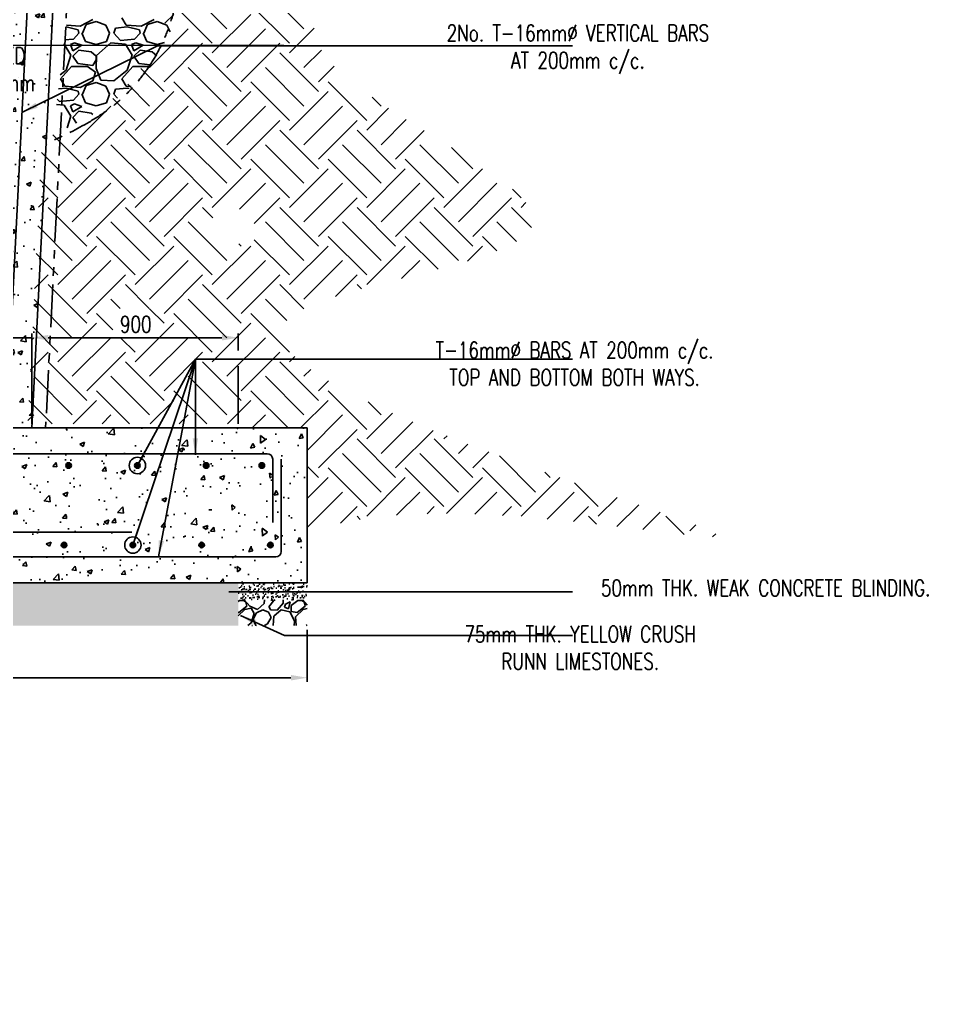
# Model space of a CAD drawing. Header units: millimetres. Extents: x -605628 to 223188, y -4937 to 493520.
# Drawn here: x -540538 to -537880, y 410827 to 413670 of the extents above; entities that cross this region are included whole.
import ezdxf

# ---------------------------------------------------------------- set-up
doc = ezdxf.new("R2010")
doc.units = ezdxf.units.MM
doc.header["$LTSCALE"] = 100
doc.header["$MEASUREMENT"] = 0
doc.header["$PDMODE"] = 3
doc.header["$PDSIZE"] = -0.5
doc.linetypes.add('HIDDEN', pattern=[0.375, 0.25, -0.125])
doc.linetypes.add('PHANTOM', pattern=[2.5, 1.25, -0.25, 0.25, -0.25, 0.25, -0.25])
doc.layers.get('Defpoints').update_dxf_attribs({"color": 1})
for name, color, linetype in [('S-Dim', 1, 'Continuous'), ('S-Hatch', 8, 'Continuous'), ('S-Text', 2, 'Continuous'), ('ST-FOOTING', 4, 'HIDDEN'), ('ST-HATCH', 8, 'Continuous'), ('STL-OBJT', 4, 'Continuous')]:
    doc.layers.add(name, color=color, linetype=linetype)
doc.styles.add('SKEL 1_10xp', font='romans.shx', dxfattribs={"width": 0.75, "height": 23.8})
doc.styles.add('SKEL 1_20xp', font='romans.shx', dxfattribs={"width": 0.75, "height": 47.6})
doc.dimstyles.new('SKEL 1_20xp', dxfattribs={"dimtxt": 47.6, "dimasz": 47.6, "dimexe": 12, "dimexo": 12, "dimgap": 15, "dimtad": 1, "dimdec": 0, "dimtxsty": 'SKEL 1_20xp', "dimcen": 4, "dimdle": 1, "dimclrd": 1, "dimclre": 1, "dimclrt": 2, "dimadec": 0, "dimazin": 0, "dimtfac": 1, "dimtdec": 0, "dimtix": 1, "dimtmove": 0, "dimatfit": 3, "dimfxl": 1.25, "dimarcsym": 0})

# ---------------------------------------------------------------- blocks, each defined once
blk = doc.blocks.new('*D121')
at = {"layer": 'Defpoints', "color": 0, "transparency": 16777216}
for p in [(-539901.8, 412745.2), (-539901.8, 412695.8), (-540501.8, 412482.8)]:
    blk.add_point(p, dxfattribs=at)
at = {"layer": 'S-Dim', "color": 1, "lineweight": -2, "transparency": 16777216}
for p, q in [((-540501.8, 412494.8), (-540501.8, 412757.2)), ((-540454.2, 412745.2), (-539949.4, 412745.2)), ((-539901.8, 412707.8), (-539901.8, 412757.2))]:
    blk.add_line(p, q, dxfattribs=at)
at = {"layer": 'S-Dim', "color": 1, "transparency": 16777216}
for points in [[(-540454.2, 412753.1), (-540454.2, 412737.2), (-540501.8, 412745.2)], [(-539949.4, 412753.1), (-539949.4, 412737.2), (-539901.8, 412745.2)]]:
    blk.add_solid(points, dxfattribs=at)
at = {"layer": 'S-Dim', "color": 5, "transparency": 16777216, "insert": (-540199.9, 412784), "char_height": 47.6, "attachment_point": 5, "style": 'SKEL 1_20xp'}
blk.add_mtext('900', dxfattribs=at)
blk = doc.blocks.new('*D122')
at = {"layer": 'Defpoints', "color": 0, "transparency": 16777216}
for p in [(-541701.8, 411919.8), (-539701.2, 411907.8), (-539701.2, 411756.4)]:
    blk.add_point(p, dxfattribs=at)
at = {"layer": 'S-Dim', "color": 1, "lineweight": -2, "transparency": 16777216}
for p, q in [((-541701.8, 411907.8), (-541701.8, 411744.4)), ((-539701.2, 411895.8), (-539701.2, 411744.4)), ((-541654.2, 411756.4), (-539748.8, 411756.4))]:
    blk.add_line(p, q, dxfattribs=at)
at = {"layer": 'S-Dim', "color": 1, "transparency": 16777216}
for points in [[(-541654.2, 411764.3), (-541654.2, 411748.5), (-541701.8, 411756.4)], [(-539748.8, 411764.3), (-539748.8, 411748.5), (-539701.2, 411756.4)]]:
    blk.add_solid(points, dxfattribs=at)
at = {"layer": 'S-Dim', "color": 5, "transparency": 16777216, "insert": (-540701.5, 411795.2), "char_height": 47.6, "attachment_point": 5, "style": 'SKEL 1_20xp'}
blk.add_mtext('2000', dxfattribs=at)

msp = doc.modelspace()

# ---------------------------------------------------------------- hatches: boundary and pattern name
h = msp.add_hatch()
h.set_pattern_fill('AR-CONC', color=8, scale=19)
h.set_pattern_definition([(50, (-126400.82, -8102.04), (136.279435, -11.922906), [14.25, -156.75]), (355, (-126400.82, -8102.04), (-26.362753, 142.916505), [11.4, -125.4]), (100.451444, (-126389.46, -8103.03), (109.91668, 130.993598), [12.110636, -133.217]), (46.1842, (-126400.82, -8064.04), (202.775853, -31.448663), [21.375, -235.125]), (96.635635, (-126383.92, -8066.66), (177.58577, 185.082534), [18.165965, -199.825614]), (351.184164, (-126400.82, -8064.04), (177.58577, 185.082534), [17.1, -188.1]), (21, (-126381.82, -8073.54), (113.41234, -76.49759), [14.25, -156.75]), (326, (-126381.82, -8073.54), (46.229913, 137.77851), [11.4, -125.4]), (71.451445, (-126372.37, -8079.91), (159.642252, 61.28092), [12.110636, -133.217]), (37.5, (-126400.82, -8102.037), (2.3103725, 63.2498322), [0, -123.88, 0, -127.3, 0, -125.875]), (7.5, (-126400.82, -8102.04), (49.983212, 74.938225), [0, -72.58, 0, -121.03, 0, -47.975]), (327.5, (-126443.19, -8102.037), (101.426263, -4.2854256), [0, -47.5, 0, -148.2, 0, -196.65]), (317.5, (-126462.19, -8102.04), (110.805372, 19.019947), [0, -61.75, 0, -98.42, 0, -139.65])])
h.paths.add_polyline_path([(-540507.3, 413876), (-540744.6, 413739, -0.322065), (-540740.2, 413732.9, -1.104856), (-540752.9, 413734.2), (-540773.6, 413722.2), (-540822.8, 412745.2), (-540563.8, 412745.2)])
h.paths.add_polyline_path([(-540567.4, 413331.8, -1), (-540554.6, 413331.8, -1)], flags=16)
h.paths.add_polyline_path([(-540564.6, 413132.1, -1), (-540577.4, 413132.1, -1)], flags=16)
h.paths.add_polyline_path([(-540773.1, 413333.4, -1), (-540760.3, 413333.4, -1)], flags=16)
h.paths.add_polyline_path([(-540770.4, 413133.7, -1), (-540783.2, 413133.7, -1)], flags=16)
h.paths.add_polyline_path([(-540557.4, 413531.6, -1), (-540544.6, 413531.6, -1)], flags=16)
h.paths.add_polyline_path([(-540574.6, 412932.3, -1), (-540587.4, 412932.3, -1)], flags=16)
h.paths.add_polyline_path([(-540763.1, 413533.2, -1), (-540750.3, 413533.2, -1)], flags=16)
h.paths.add_polyline_path([(-540780.4, 412933.9, -1), (-540793.2, 412933.9, -1)], flags=16)
h.paths.add_polyline_path([(-540547.4, 413731.3, -1), (-540534.6, 413731.3, -1)], flags=16)
h.paths.add_polyline_path([(-540773.6, 413722.2), (-540841.9, 413682.8), (-540888.7, 412745.2), (-540822.8, 412745.2)])
h.paths.add_polyline_path([(-540429.9, 413920.7), (-540507.3, 413876), (-540563.8, 412745.2), (-540576.9, 412482.8), (-540501.8, 412482.8)])
h.paths.add_polyline_path([(-540770.6, 413781.7), (-540838.9, 413742.3), (-540781.9, 414882.5), (-540713.2, 414922.2)])
h.paths.add_polyline_path([(-540486, 414300.3), (-540744.5, 414300.3), (-540770.6, 413781.7), (-540504.3, 413935.5)])
h.paths.add_polyline_path([(-540732.9, 414132.4, -1), (-540720.1, 414132.4, -1)], flags=16)
h.paths.add_polyline_path([(-540730.1, 413932.7, -1), (-540742.9, 413932.7, -1)], flags=16)
h.paths.add_polyline_path([(-540527.5, 414130.8, -1), (-540514.7, 414130.8, -1)], flags=16)
h.paths.add_polyline_path([(-540524.6, 413931.1, -1), (-540537.4, 413931.1, -1)], flags=16)
h.paths.add_polyline_path([(-540404, 414438.2), (-540479.1, 414438.2), (-540482.9, 414362.6), (-540454.7, 414362.6), (-540454.7, 414300.3), (-540486, 414300.3), (-540504.3, 413935.5), (-540427, 413980.1)])
h = msp.add_hatch()
h.set_pattern_fill('AR-CONC', color=8, scale=20, style=0)
h.set_pattern_definition([(50, (-207619.4, 1385), (143.452037, -12.550427), [15, -165]), (355, (-207619.4, 1385), (-27.750267, 150.438427), [12, -132]), (100.451444, (-207607.45, 1383.96), (115.70177, 137.888), [12.74804, -140.228422]), (46.1842, (-207619.4, 1425), (213.448266, -33.103856), [22.5, -247.5]), (96.635635, (-207601.62, 1422.24), (186.93239, 194.82372), [19.12207, -210.34275]), (351.184164, (-207619.4, 1425), (186.93239, 194.82372), [18, -198]), (21, (-207599.4, 1415), (119.38141, -80.523778), [15, -165]), (326, (-207599.4, 1415), (48.663066, 145.03001), [12, -132]), (71.451445, (-207589.46, 1408.29), (168.044475, 64.50623), [12.74804, -140.228422]), (37.5, (-207619.404, 1385), (2.431971, 66.578771), [0, -130.4, 0, -134, 0, -132.5]), (7.5, (-207619.404, 1385), (52.6139075, 78.882342), [0, -76.4, 0, -127.4, 0, -50.5]), (327.5, (-207664.004, 1385), (106.764487, -4.5109743), [0, -50, 0, -156, 0, -207]), (317.5, (-207684, 1385), (116.637234, 20.020996), [0, -65, 0, -103.6, 0, -147])])
h.paths.add_polyline_path([(-539901.8, 412482.8), (-540501.8, 412482.8), (-540901.8, 412482.8), (-541701.8, 412482.8), (-541701.8, 412032.8), (-539901.8, 412032.8)])
h = msp.add_hatch()
h.set_pattern_fill('AR-CONC', color=8, scale=20, angle=45)
h.set_pattern_definition([(95, (0, -286.95), (110.3104, 92.561416), [15, -165]), (40, (0, -286.95), (-125.998433, 86.75363), [12, -132]), (145.451444, (9.19, -279.24), (-15.688033, 179.315044), [12.748038, -140.228422]), (91.1842, (-28.28, -258.67), (174.338678, 127.522755), [22.5, -247.5]), (141.635635, (-13.76, -248.04), (-5.580014, 269.942334), [19.12207, -210.34275]), (36.184164, (-28.28, -258.67), (-5.580014, 269.94233), [18, -198]), (66, (-7.07, -251.6), (141.354314, 27.476495), [15, -165]), (11, (-7.07, -251.6), (-68.14172, 136.961687), [12, -132]), (116.451445, (4.71, -249.31), (73.212595, 164.43818), [12.748038, -140.228422]), (82.5, (0, -286.953), (-45.358637, 48.7979635), [0, -130.4, 0, -134, 0, -132.5]), (52.5, (0, -286.95), (-18.5745884, 92.98189), [0, -76.4, 0, -127.4, 0, -50.5]), (12.5, (-31.537, -318.49), (78.6836335, 72.3041524), [0, -50, 0, -156, 0, -207]), (2.5, (-45.68, -332.63), (68.317997, 96.631961), [0, -65, 0, -103.6, 0, -147])])
h.paths.add_polyline_path([(-539701.8, 412482.8), (-539921.2, 412482.8), (-539921.2, 412032.8), (-539701.8, 412032.8)])
h = msp.add_hatch()
h.set_pattern_fill('AR-SAND', color=8, scale=9.1, angle=45)
h.set_pattern_definition([(82.5, (0, -286.953), (-12.80381997, 11.99313682), [0, -13.832, 0, -15.47, 0, -14.7875]), (52.5, (0, -286.953), (-6.77165135, 29.54751554), [0, -7.462, 0, -12.467, 0, -4.7775]), (12.5, (-7.915, -294.868), (20.0020664, 20.0748947), [0, -4.55, 0, -16.38, 0, -21.385]), (2.5, (-7.915, -294.868), (13.6958837, 24.9909919), [0, -2.275, 0, -10.738, 0, -12.285])])
h.paths.add_polyline_path([(-539701.8, 412032.8), (-539901.8, 412032.8), (-539901.8, 411982.8), (-539701.8, 411982.8)])
h = msp.add_hatch()
h.set_pattern_fill('GRAVEL', color=1, scale=120, angle=45)
h.set_pattern_definition([(273.0127875, (-23.759, -141.006), (84.85281374, -1442.49783362), [16.14432, -1598.290566]), (229.9697407, (-22.91, -157.1283), (933.380951166, 1103.08657865), [27.70416, -2742.710971]), (177.5104471, (-40.729, -178.3415), (1781.90908859, -84.85281374), [19.53456, -1933.923912]), (312.273689, (-52.609, -232.6473), (-1612.203461105, 1781.90908859), [25.22856, -2497.626965]), (337.8336542, (-35.638, -251.315), (-1442.49783362, 593.969696197), [24.7386, -2449.124775]), (42.273689, (-12.728, -260.649), (-1781.90908859, -1612.203461105), [25.22856, -2497.626965]), (82.6942405, (5.9397, -243.678), (-254.558441227, -1951.614716075), [33.36348, -3302.981826]), (117.2553284, (10.1823, -210.5856), (-1272.792206136, 2460.73159853), [31.49856, -3118.35858]), (166.4295656, (-4.2426, -182.584), (-1781.90908859, 424.26406871), [25.314, -2506.088773]), (220.2363583, (-28.85, -176.644), (1018.23376491, 848.52813742), [28.89984, -1416.09151]), (267.3974378, (-50.9117, -195.312), (-84.852813742, -1951.614716075), [37.37376, -3700.005]), (183.8140748, (32.244, -149.492), (-1103.08657865, -84.85281374), [12.75612, -1262.861378]), (216.4692344, (19.516, -150.34), (1272.792206136, 933.380951166), [24.26844, -2402.58137]), (270, (0, -164.765), (84.852814, -84.852814), [16.97052, -152.735107]), (248.1985905, (-16.122, -160.522), (254.55844123, 593.9696962), [9.13896, -904.753813]), (336.8014095, (-19.516, -169.008), (-339.411255, 169.7056275), [12.92436, -633.295417]), (75.9637565, (-7.637, -174.099), (84.85281374, 424.2640687), [20.99148, -678.722747]), (206.565051, (-2.546, -153.734), (254.5584412, 84.8528137), [15.17892, -364.2944]), (61.3895403, (-68.731, -218.222), (593.9696962, 1103.08657865), [21.264, -2105.141418]), (115.346176, (-58.5484, -199.555), (593.9696962, -1272.79220614), [17.83932, -1766.08893]), (338.1985905, (-19.516, -136.764), (-593.9696962, 254.55844123), [18.2778, -895.614973]), (28.6104597, (-2.5456, -143.552), (-1103.08657865, -593.9696962), [21.264, -2105.141418]), (24.4439548, (-16.122, -270.831), (-593.9696962, -254.55844123), [20.5056, -1004.77485]), (339.7751406, (2.546, -262.346), (-1357.64501988, 509.11688245), [17.18136, -1700.957168]), (111.8014095, (66.185, -220.768), (-254.55844123, 593.9696962), [18.2778, -895.614973]), (62.3540246, (59.397, -203.797), (-763.67532368, -1442.49783362), [20.11572, -1991.450834]), (114.4439548, (24.607, -262.346), (254.55844123, -593.9696962), [10.2528, -1015.02765]), (146.3099325, (61.094, -225.86), (-424.2640687, 254.5584412), [6.1188, -605.763542]), (210.9637565, (56.003, -222.465), (339.411255, 169.7056275), [24.7386, -470.034075]), (231.009006, (34.7897, -235.193), (763.67532368, 933.380951166), [22.926, -2269.67078]), (348.6900675, (0, -181.736), (-254.5584412, 84.8528137), [17.30664, -415.359513]), (38.1572266, (16.9706, -185.1297), (1612.203461105, 1272.792206136), [30.21528, -2991.307515]), (105.9453959, (40.729, -166.462), (254.55844123, -933.38095117), [12.35472, -1223.120897]), (135, (37.34, -154.58), (-169.705627, 1e-14), [7.2, -112.8]), (165.2564372, (30.547, -234.344), (933.38095117, -254.55844123), [16.67088, -1650.422399]), (93.0127875, (14.425, -230.102), (-84.85281374, 1442.49783362), [32.28864, -1582.146246]), (45, (12.73, -197.86), (1e-14, 169.705627), [31.2, -88.8]), (10.3048465, (34.79, -175.796), (1442.49783362, 254.55844123), [18.97368, -1878.392916]), (299.054604, (53.457, -172.402), (254.55844123, -424.2640687), [17.47224, -856.140947]), (252.6459754, (61.9426, -187.6753), (-763.67532368, -2460.73159853), [28.4478, -2816.336902]), (220.4260787, (53.4573, -214.828), (-1187.939392393, -1018.23376491), [30.09588, -2979.48881])])
h.paths.add_polyline_path([(-539701.8, 411982.8), (-539901.8, 411982.8), (-539901.8, 411907.8), (-539701.8, 411907.8)])
at = {"layer": 'S-Hatch'}
h = msp.add_hatch(dxfattribs=at)
h.set_pattern_fill('AR-SAND', color=256, scale=10)
h.set_pattern_definition([(37.5, (-200203.111, -7248.098), (-0.6299336, 19.2682377), [0, -15.2, 0, -17, 0, -16.25]), (7.5, (-200203.11, -7248.098), (17.697767, 28.2214607), [0, -8.2, 0, -13.7, 0, -5.25]), (327.5, (-200215.411, -7248.098), (31.1414186, 0.05659054), [0, -5, 0, -18, 0, -23.5]), (317.5, (-200215.41, -7248.098), (30.061266, 8.7767556), [0, -2.5, 0, -11.8, 0, -13.5])])
h.paths.add_polyline_path([(-539901.8, 412032.8), (-541701.8, 412032.8), (-541701.8, 411982.8), (-539901.8, 411982.8)])
h = msp.add_hatch(dxfattribs=at)
h.set_pattern_fill('GRAVEL', color=1, scale=120)
h.set_pattern_definition([(228.0127875, (-200116.711, -7128.098), (-960, -1080), [16.14432, -1598.290566]), (184.9697407, (-200127.5113, -7140.0976), (1440, 120), [27.70416, -2742.710971]), (132.510447, (-200155.111, -7142.4976), (1200, -1320), [19.53456, -1933.923912]), (267.273689, (-200201.911, -7172.4976), (120, 2400), [25.22856, -2497.626965]), (292.8336542, (-200203.111, -7197.6976), (-600, 1440), [24.7386, -2449.124775]), (357.273689, (-200193.511, -7220.4976), (-2400, 120), [25.22856, -2497.626965]), (37.6942405, (-200168.3113, -7221.6976), (-1560, -1200), [33.36348, -3302.981826]), (72.2553284, (-200141.9113, -7201.2976), (840, 2640), [31.49856, -3118.35858]), (121.4295656, (-200132.311, -7171.2976), (-960, 1560), [25.314, -2506.088773]), (175.2363583, (-200145.511, -7149.698), (1320, -120), [28.89984, -1416.09151]), (222.3974378, (-200174.3113, -7147.2976), (-1440, -1320), [37.37376, -3700.005]), (138.8140748, (-200083.111, -7173.698), (-840, 720), [12.75612, -1262.861378]), (171.4692344, (-200092.711, -7165.2976), (1560, -240), [24.26844, -2402.58137]), (225, (-200116.71, -7161.7), (-1e-14, -120), [16.97052, -152.735107]), (203.1985905, (-200125.111, -7147.298), (600, 240), [9.13896, -904.753813]), (291.8014095, (-200133.511, -7150.898), (-120, 360), [12.92436, -633.295417]), (30.9637565, (-200128.711, -7162.898), (360, 240), [20.99148, -678.722747]), (161.565051, (-200110.71, -7152.098), (240, -120), [15.17892, -364.2944]), (16.3895403, (-200203.111, -7150.8976), (1200, 360), [21.264, -2105.141418]), (70.346176, (-200182.711, -7144.898), (-480, -1320), [17.83932, -1766.08893]), (293.1985905, (-200110.711, -7128.098), (-240, 600), [18.2778, -895.614973]), (343.6104597, (-200103.511, -7144.8976), (-1200, 360), [21.264, -2105.141418]), (339.4439548, (-200203.111, -7225.298), (-600, 240), [20.5056, -1004.77485]), (294.7751406, (-200183.911, -7232.498), (-600, 1320), [17.18136, -1700.957168]), (66.8014095, (-200109.511, -7248.098), (240, 600), [18.2778, -895.614973]), (17.3540246, (-200102.311, -7231.2976), (-1560, -480), [20.11572, -1991.450834]), (69.4439548, (-200168.311, -7248.098), (-240, -600), [10.2528, -1015.02765]), (101.3099325, (-200116.711, -7248.098), (-120, 480), [6.1188, -605.763542]), (165.9637565, (-200117.91, -7242.098), (360, -120), [24.7386, -470.034075]), (186.009006, (-200141.911, -7236.0976), (1200, 120), [22.926, -2269.67078]), (303.6900675, (-200128.71, -7173.698), (-120, 240), [17.30664, -415.359513]), (353.1572266, (-200119.1113, -7188.0976), (2040, -240), [30.21528, -2991.307515]), (60.945396, (-200089.111, -7191.698), (-480, -840), [12.35472, -1223.120897]), (90, (-200083.11, -7180.9), (-120, 120), [7.2, -112.8]), (120.2564372, (-200144.311, -7232.498), (480, -840), [16.67088, -1650.4224]), (48.0127875, (-200152.711, -7218.098), (960, 1080), [32.28864, -1582.146246]), (0, (-200131.11, -7194.1), (120, 120), [31.2, -88.8]), (325.3048465, (-200099.911, -7194.098), (1200, -840), [18.97368, -1878.392916]), (254.054604, (-200084.311, -7204.898), (-120, -480), [17.47224, -856.140947]), (207.6459754, (-200089.1113, -7221.6976), (-2280, -1200), [28.4478, -2816.336902]), (175.4260787, (-200114.3113, -7234.8976), (-1560, 120), [30.09588, -2979.48881])])
h.paths.add_polyline_path([(-539901.8, 411982.8), (-541701.8, 411982.8), (-541701.8, 411907.8), (-539901.8, 411907.8)])
at = {"layer": 'STL-OBJT'}
h = msp.add_hatch(color=3, dxfattribs=at)
h.dxf.hatch_style = 1
h.paths.add_polyline_path([(-540403.2, 412373.5, 1), (-540387.2, 412373.5, 1)])
h = msp.add_hatch(color=3, dxfattribs=at)
h.dxf.hatch_style = 1
h.paths.add_polyline_path([(-540203.2, 412373.5, 1), (-540187.2, 412373.5, 1)])
h = msp.add_hatch(color=3, dxfattribs=at)
h.dxf.hatch_style = 1
h.paths.add_polyline_path([(-540003.2, 412373.5, 1), (-539987.2, 412373.5, 1)])
h = msp.add_hatch(color=3, dxfattribs=at)
h.dxf.hatch_style = 1
h.paths.add_polyline_path([(-539825.4, 412373.5, -1), (-539841.4, 412373.5, -1)])
h = msp.add_hatch(color=3, dxfattribs=at)
h.dxf.hatch_style = 1
h.paths.add_polyline_path([(-540416.4, 412142.2, 1), (-540400.4, 412142.2, 1)])
h = msp.add_hatch(color=3, dxfattribs=at)
h.dxf.hatch_style = 1
h.paths.add_polyline_path([(-540216.4, 412142.2, 1), (-540200.4, 412142.2, 1)])
h = msp.add_hatch(color=3, dxfattribs=at)
h.dxf.hatch_style = 1
h.paths.add_polyline_path([(-540016.4, 412142.2, 1), (-540000.4, 412142.2, 1)])
h = msp.add_hatch(color=3, dxfattribs=at)
h.dxf.hatch_style = 1
h.paths.add_polyline_path([(-539816.4, 412142.2, 1), (-539800.4, 412142.2, 1)])

# ---------------------------------------------------------------- linework, layer by layer
at = {"color": 5, "linetype": 'PHANTOM'}
msp.add_line((-540328.8, 415147.4), (-540462, 412482.8), dxfattribs=at)
at = {"color": 4, "linetype": 'PHANTOM'}
msp.add_open_spline([(-539951.3, 415808.3), (-539961.8, 415559.7), (-539981.8, 415192.2), (-540063.1, 414649.6), (-540222, 414173.4), (-540020.2, 413785.9), (-540176.4, 413442.5), (-540385, 413344.3), (-540460.5, 413308.8)], degree=3, knots=[200.448226, 200.448226, 200.448226, 200.448226, 719.987457, 1298.552421, 1874.809812, 2113.065068, 2552.729702, 2801.920053, 2801.920053, 2801.920053, 2801.920053], dxfattribs=at)
at = {"layer": 'S-Dim'}
for p, q in [((-540899.9, 412745.2), (-540499.9, 412745.2)), ((-539901.8, 412662.6), (-539901.8, 412494.8))]:
    msp.add_line(p, q, dxfattribs=at)
at = {"layer": 'S-Hatch'}
for p, q in [((-539935.4, 413643.2), (-540047.6, 413755.5)), ((-539710.9, 413643.2), (-539823.1, 413755.5)), ((-539977.5, 413601.2), (-540089.7, 413713.4)), ((-539753, 413601.2), (-539865.2, 413713.4)), ((-540228.3, 413654.3), (-540240.8, 413675.7)), ((-540115.1, 413660), (-540089.7, 413685.3)), ((-539977.5, 413573.1), (-539865.2, 413685.3)), ((-540367, 413640.1), (-540402.4, 413649)), ((-540361.7, 413650.8), (-540401.8, 413654)), ((-540324.3, 413670.3), (-540361.7, 413650.8)), ((-540354.6, 413631.2), (-540343.9, 413656.1)), ((-540343.9, 413656.1), (-540315.4, 413665)), ((-540315.4, 413665), (-540287, 413654.3)), ((-540287, 413654.3), (-540276.3, 413631.2)), ((-540263.9, 413631.2), (-540258.5, 413645.4)), ((-540224.8, 413649), (-540258.5, 413645.4)), ((-540183.9, 413650.8), (-540228.3, 413654.3)), ((-540189.2, 413640.1), (-540224.8, 413649)), ((-540146.5, 413670.3), (-540183.9, 413650.8)), ((-540176.8, 413631.2), (-540166.1, 413656.1)), ((-540166.1, 413656.1), (-540137.6, 413665)), ((-540137.6, 413665), (-540109.2, 413654.3)), ((-540109.2, 413654.3), (-540100.3, 413635.1)), ((-539753, 413573.1), (-539681.1, 413645)), ((-540365.2, 413631.2), (-540381.2, 413613.4)), ((-540365.2, 413631.2), (-540367, 413640.1)), ((-540356.3, 413631.2), (-540345.7, 413606.3)), ((-540285.2, 413606.3), (-540276.3, 413631.2)), ((-540244.3, 413609.9), (-540263.9, 413631.2)), ((-540187.4, 413631.2), (-540203.4, 413613.4)), ((-540187.4, 413631.2), (-540189.2, 413640.1)), ((-540178.5, 413631.2), (-540167.9, 413606.3)), ((-540159.9, 413531), (-540047.6, 413643.2)), ((-539935.4, 413531), (-539823.1, 413643.2)), ((-540407.9, 413599.2), (-540408.6, 413599.3)), ((-540388.3, 413567.2), (-540407.9, 413599.2)), ((-540381.2, 413613.4), (-540407.1, 413611.2)), ((-540377.7, 413602.8), (-540390.1, 413597.4)), ((-540390.1, 413597.4), (-540383, 413579.7)), ((-540383, 413579.7), (-540356.3, 413595.7)), ((-540356.3, 413595.7), (-540377.7, 413602.8)), ((-540345.7, 413606.3), (-540315.4, 413597.4)), ((-540315.4, 413597.4), (-540285.2, 413606.3)), ((-540272.8, 413602.8), (-540313.7, 413565.4)), ((-540230.1, 413599.2), (-540272.8, 413602.8)), ((-540203.4, 413613.4), (-540244.3, 413609.9)), ((-540210.5, 413567.2), (-540230.1, 413599.2)), ((-540199.9, 413602.8), (-540212.3, 413597.4)), ((-540212.3, 413597.4), (-540205.2, 413579.7)), ((-540205.2, 413579.7), (-540178.5, 413595.7)), ((-540178.5, 413595.7), (-540199.9, 413602.8)), ((-540167.9, 413606.3), (-540137.6, 413597.4)), ((-540137.6, 413597.4), (-540115.9, 413603.8)), ((-540117.8, 413488.9), (-540005.6, 413601.2)), ((-539893.3, 413488.9), (-539781, 413601.2)), ((-540402.6, 413522.8), (-540388.3, 413567.2)), ((-540365.2, 413581.4), (-540383, 413563.7)), ((-540383, 413563.7), (-540368.8, 413542.3)), ((-540329.7, 413576.1), (-540365.2, 413581.4)), ((-540315.4, 413563.7), (-540329.7, 413576.1)), ((-540313.7, 413565.4), (-540315.4, 413528.1)), ((-540315.4, 413553), (-540315.4, 413563.7)), ((-540224.8, 413522.8), (-540210.5, 413567.2)), ((-540187.4, 413581.4), (-540205.2, 413563.7)), ((-540205.2, 413563.7), (-540191, 413542.3)), ((-540151.9, 413576.1), (-540187.4, 413581.4)), ((-540139.1, 413564.9), (-540151.9, 413576.1)), ((-539893.3, 413460.8), (-540005.6, 413573.1)), ((-539668.8, 413460.8), (-539781, 413573.1)), ((-539710.9, 413531), (-539660.3, 413581.6)), ((-540418.6, 413497.9), (-540386.6, 413533.4)), ((-540386.6, 413533.4), (-540340.3, 413533.4)), ((-540368.8, 413542.3), (-540324.3, 413537)), ((-540340.3, 413533.4), (-540317.2, 413517.4)), ((-540324.3, 413537), (-540315.4, 413553)), ((-540240.8, 413497.9), (-540208.8, 413533.4)), ((-540208.8, 413533.4), (-540162.5, 413533.4)), ((-540191, 413542.3), (-540157.7, 413538.3)), ((-540162.5, 413533.4), (-540161.8, 413532.9)), ((-539935.4, 413418.7), (-540047.6, 413531)), ((-539710.9, 413418.7), (-539823.1, 413531)), ((-539668.8, 413488.9), (-539622.6, 413535.1)), ((-540419.8, 413509.4), (-540402.6, 413522.8)), ((-540317.2, 413517.4), (-540324.3, 413492.5)), ((-540315.4, 413528.1), (-540301.2, 413494.3)), ((-540263.9, 413492.5), (-540224.8, 413522.8)), ((-540117.8, 413460.8), (-540185.3, 413528.3)), ((-540406.1, 413476.5), (-540418.6, 413497.9)), ((-540361.7, 413473), (-540406.1, 413476.5)), ((-540324.3, 413492.5), (-540361.7, 413473)), ((-540354.6, 413453.4), (-540343.9, 413478.3)), ((-540343.9, 413478.3), (-540315.4, 413487.2)), ((-540315.4, 413487.2), (-540287, 413476.5)), ((-540301.2, 413494.3), (-540263.9, 413492.5)), ((-540287, 413476.5), (-540276.3, 413453.4)), ((-540228.3, 413476.5), (-540240.8, 413497.9)), ((-540213.3, 413475.3), (-540228.3, 413476.5)), ((-540159.9, 413418.7), (-540223.2, 413482.1)), ((-539977.5, 413376.6), (-540089.7, 413488.9)), ((-539753, 413376.6), (-539865.2, 413488.9)), ((-539528.5, 413376.6), (-539640.7, 413488.9)), ((-540402.6, 413471.2), (-540424.8, 413468.8)), ((-540367, 413462.3), (-540402.6, 413471.2)), ((-540365.2, 413453.4), (-540381.2, 413435.6)), ((-540365.2, 413453.4), (-540367, 413462.3)), ((-540356.3, 413453.4), (-540345.7, 413428.5)), ((-540285.2, 413428.5), (-540276.3, 413453.4)), ((-540263.9, 413453.4), (-540258.5, 413467.6)), ((-540252.9, 413441.4), (-540263.9, 413453.4)), ((-540224.8, 413471.2), (-540258.5, 413467.6)), ((-540219.2, 413469.8), (-540224.8, 413471.2)), ((-540202, 413348.6), (-540089.7, 413460.8)), ((-539977.5, 413348.6), (-539865.2, 413460.8)), ((-539753, 413348.6), (-539640.7, 413460.8)), ((-539486.4, 413418.7), (-539512.5, 413444.8)), ((-540407.9, 413421.4), (-540430.5, 413423.3)), ((-540422.1, 413432.1), (-540428.5, 413439.1)), ((-540381.2, 413435.6), (-540422.1, 413432.1)), ((-540388.3, 413389.4), (-540407.9, 413421.4)), ((-540377.7, 413425), (-540390.1, 413419.6)), ((-540390.1, 413419.6), (-540383, 413401.9)), ((-540384.4, 413306.5), (-540272.2, 413418.7)), ((-540383, 413401.9), (-540356.3, 413417.9)), ((-540356.3, 413417.9), (-540377.7, 413425)), ((-540345.7, 413428.5), (-540315.4, 413419.6)), ((-540315.4, 413419.6), (-540285.2, 413428.5)), ((-540202, 413376.6), (-540266.3, 413440.9)), ((-540159.9, 413306.5), (-540047.6, 413418.7)), ((-539935.4, 413306.5), (-539823.1, 413418.7)), ((-539710.9, 413306.5), (-539598.6, 413418.7)), ((-540399.2, 413355.6), (-540388.3, 413389.4)), ((-540365.2, 413403.6), (-540383, 413385.9)), ((-540329.7, 413398.3), (-540365.2, 413403.6)), ((-540324.9, 413394.1), (-540329.7, 413398.3)), ((-539528.5, 413348.6), (-539464.6, 413412.4)), ((-540383, 413385.9), (-540371.8, 413369)), ((-540342.3, 413264.4), (-540230.1, 413376.6)), ((-540117.8, 413264.4), (-540005.6, 413376.6)), ((-539893.3, 413264.4), (-539781, 413376.6)), ((-539668.8, 413264.4), (-539556.5, 413376.6)), ((-539486.4, 413306.5), (-539413.4, 413379.5)), ((-540342.3, 413236.3), (-540441.4, 413335.5)), ((-540117.8, 413236.3), (-540230.1, 413348.6)), ((-539893.3, 413236.3), (-540005.6, 413348.6)), ((-539668.8, 413236.3), (-539781, 413348.6)), ((-539444.3, 413236.3), (-539556.5, 413348.6)), ((-539444.3, 413264.4), (-539361.4, 413347.3)), ((-540159.9, 413194.2), (-540272.2, 413306.5)), ((-539935.4, 413194.2), (-540047.6, 413306.5)), ((-539710.9, 413194.2), (-539823.1, 413306.5)), ((-539486.4, 413194.2), (-539598.6, 413306.5)), ((-539261.9, 413194.2), (-539374.1, 413306.5)), ((-540384.4, 413194.2), (-540474.4, 413284.2)), ((-539219.8, 413236.3), (-539282, 413298.6)), ((-540202, 413152.1), (-540314.2, 413264.4)), ((-539977.5, 413152.1), (-540089.7, 413264.4)), ((-539753, 413152.1), (-539865.2, 413264.4)), ((-539528.5, 413152.1), (-539640.7, 413264.4)), ((-539304, 413152.1), (-539416.2, 413264.4)), ((-540426.5, 413124.1), (-540314.2, 413236.3)), ((-540202, 413124.1), (-540089.7, 413236.3)), ((-539977.5, 413124.1), (-539865.2, 413236.3)), ((-539753, 413124.1), (-539640.7, 413236.3)), ((-539528.5, 413124.1), (-539416.2, 413236.3)), ((-539304, 413124.1), (-539191.7, 413236.3)), ((-540426.5, 413152.1), (-540478.4, 413204)), ((-540384.4, 413082), (-540272.2, 413194.2)), ((-540159.9, 413082), (-540047.6, 413194.2)), ((-539898.7, 413118.7), (-539823.1, 413194.2)), ((-539710.9, 413082), (-539598.6, 413194.2)), ((-539486.4, 413082), (-539374.1, 413194.2)), ((-539261.9, 413082), (-539149.6, 413194.2)), ((-539079.5, 413152.1), (-539104, 413176.7)), ((-540482.3, 413124.4), (-540454.6, 413152.1)), ((-540342.3, 413039.9), (-540230.1, 413152.1)), ((-540117.8, 413039.9), (-540005.6, 413152.1)), ((-539855.5, 413077.7), (-539781, 413152.1)), ((-539668.8, 413039.9), (-539556.5, 413152.1)), ((-539444.3, 413039.9), (-539332, 413152.1)), ((-539219.8, 413039.9), (-539107.5, 413152.1)), ((-539079.5, 413124.1), (-539065.4, 413138.1)), ((-540342.3, 413011.8), (-540454.6, 413124.1)), ((-540117.8, 413011.8), (-540230.1, 413124.1)), ((-539975.5, 413094), (-540005.6, 413124.1)), ((-539668.8, 413011.8), (-539781, 413124.1)), ((-539444.3, 413011.8), (-539556.5, 413124.1)), ((-539219.8, 413011.8), (-539332, 413124.1)), ((-539049.2, 413065.7), (-539107.5, 413124.1)), ((-540159.9, 412969.7), (-540272.2, 413082)), ((-539935.4, 412969.7), (-540047.6, 413082)), ((-539710.9, 412969.7), (-539823.1, 413082)), ((-539486.4, 412969.7), (-539598.6, 413082)), ((-539261.9, 412969.7), (-539374.1, 413082)), ((-539093, 413025.4), (-539149.6, 413082)), ((-540384.4, 412969.7), (-540485, 413070.4)), ((-540202, 412927.6), (-540314.2, 413039.9)), ((-539977.5, 412927.6), (-540089.7, 413039.9)), ((-539893.3, 413011.8), (-539900.1, 413018.6)), ((-539753, 412927.6), (-539855.5, 413030.1)), ((-539528.5, 412927.6), (-539640.7, 413039.9)), ((-539320.5, 412944.2), (-539416.2, 413039.9)), ((-539149.6, 412997.8), (-539191.7, 413039.9)), ((-540426.5, 412927.6), (-540489.1, 412990.2)), ((-540426.5, 412899.6), (-540314.2, 413011.8)), ((-540202, 412899.6), (-540089.7, 413011.8)), ((-539977.5, 412899.6), (-539865.2, 413011.8)), ((-539753, 412899.6), (-539640.7, 413011.8)), ((-539528.5, 412899.6), (-539416.2, 413011.8)), ((-539235.4, 412968.2), (-539191.7, 413011.8)), ((-540384.4, 412857.5), (-540272.2, 412969.7)), ((-540159.9, 412857.5), (-540047.6, 412969.7)), ((-539935.4, 412857.5), (-539823.1, 412969.7)), ((-539710.9, 412857.5), (-539598.6, 412969.7)), ((-539426.8, 412917.1), (-539374.1, 412969.7)), ((-540494.2, 412888), (-540454.6, 412927.6)), ((-540342.3, 412815.4), (-540230.1, 412927.6)), ((-540117.8, 412815.4), (-540005.6, 412927.6)), ((-539893.3, 412815.4), (-539781, 412927.6)), ((-539619.5, 412864.7), (-539556.5, 412927.6)), ((-540342.3, 412787.3), (-540454.6, 412899.6)), ((-540160.7, 412830.2), (-540230.1, 412899.6)), ((-539893.3, 412787.3), (-540005.6, 412899.6)), ((-539710.8, 412829.4), (-539781, 412899.6)), ((-539543.8, 412886.8), (-539556.5, 412899.6)), ((-540384.4, 412745.2), (-540495.7, 412856.6)), ((-540244.9, 412830.2), (-540272.2, 412857.5)), ((-539935.4, 412745.2), (-540047.6, 412857.5)), ((-539760.4, 412794.8), (-539823.1, 412857.5)), ((-540117.8, 412787.3), (-540160, 412829.5)), ((-540266.9, 412768), (-540314.2, 412815.4)), ((-539977.5, 412703.1), (-540089.7, 412815.4)), ((-539753, 412703.1), (-539865.2, 412815.4)), ((-540426.5, 412703.1), (-540499.7, 412776.4)), ((-540426.5, 412675.1), (-540314.2, 412787.3)), ((-540202, 412675.1), (-540089.7, 412787.3)), ((-539977.5, 412675.1), (-539865.2, 412787.3)), ((-540501.5, 412740.3), (-540496.7, 412745.2)), ((-540384.4, 412633), (-540272.2, 412745.2)), ((-540202, 412703.1), (-540243, 412744.2)), ((-540159.9, 412745.2), (-540160, 412745.3)), ((-540159.9, 412633), (-540047.6, 412745.2)), ((-539935.4, 412633), (-539823.1, 412745.2)), ((-540506, 412651.7), (-540454.6, 412703.1)), ((-540342.3, 412590.9), (-540230.1, 412703.1)), ((-540117.8, 412590.9), (-540005.6, 412703.1)), ((-539893.3, 412590.9), (-539781, 412703.1)), ((-539753, 412675.1), (-539737.1, 412690.9)), ((-540342.3, 412562.8), (-540454.6, 412675.1)), ((-540117.8, 412562.8), (-540230.1, 412675.1)), ((-539893.3, 412562.8), (-540005.6, 412675.1)), ((-539668.8, 412562.8), (-539781, 412675.1)), ((-539710.9, 412633), (-539690.8, 412653)), ((-540384.4, 412520.7), (-540496.7, 412633)), ((-540159.9, 412520.7), (-540272.2, 412633)), ((-539935.4, 412520.7), (-540047.6, 412633)), ((-539710.9, 412520.7), (-539823.1, 412633)), ((-539668.8, 412590.9), (-539639.7, 412620)), ((-540218.2, 412494.8), (-540314.2, 412590.9)), ((-539993.7, 412494.8), (-540089.7, 412590.9)), ((-539757.2, 412482.8), (-539865.2, 412590.9)), ((-539528.5, 412478.6), (-539640.7, 412590.9)), ((-540442.7, 412494.8), (-540510.4, 412562.6)), ((-540382.2, 412494.8), (-540314.2, 412562.8)), ((-540157.7, 412494.8), (-540089.7, 412562.8)), ((-539933.2, 412494.8), (-539865.2, 412562.8)), ((-539720.7, 412482.8), (-539640.7, 412562.8)), ((-539486.4, 412520.7), (-539524.6, 412558.9)), ((-540513.4, 412504), (-540496.7, 412520.7)), ((-540298, 412494.8), (-540272.2, 412520.7)), ((-540073.5, 412494.8), (-540047.6, 412520.7)), ((-539861, 412482.8), (-539823.1, 412520.7)), ((-539701.8, 412417.5), (-539598.6, 412520.7)), ((-539528.5, 412450.6), (-539453.2, 412525.8)), ((-539668.8, 412366.4), (-539556.5, 412478.6)), ((-539486.4, 412408.5), (-539394.5, 412500.4)), ((-539444.3, 412338.3), (-539556.5, 412450.6)), ((-539444.3, 412366.4), (-539335, 412475.7)), ((-539219.8, 412338.3), (-539332, 412450.6)), ((-539304, 412450.6), (-539294.9, 412459.6)), ((-539261.9, 412408.5), (-539234.4, 412436)), ((-539486.4, 412296.2), (-539598.6, 412408.5)), ((-539261.9, 412296.2), (-539374.1, 412408.5)), ((-539219.8, 412366.4), (-539173.3, 412412.9)), ((-539037.4, 412296.2), (-539142.6, 412401.4)), ((-539668.8, 412338.3), (-539701.8, 412371.3)), ((-539528.5, 412254.1), (-539640.7, 412366.4)), ((-539304, 412254.1), (-539416.2, 412366.4)), ((-539079.5, 412254.1), (-539191.7, 412366.4)), ((-539701.8, 412277.2), (-539640.7, 412338.3)), ((-539528.5, 412226.1), (-539416.2, 412338.3)), ((-539296.3, 412233.7), (-539191.7, 412338.3)), ((-539079.5, 412226.1), (-538967.2, 412338.3)), ((-538995.3, 412338.3), (-539010.8, 412353.8)), ((-538855, 412254.1), (-538924.3, 412323.5)), ((-539701.8, 412193), (-539598.6, 412296.2)), ((-539441.4, 412228.9), (-539374.1, 412296.2)), ((-539214, 412231.8), (-539149.6, 412296.2)), ((-539003.5, 412217.8), (-538925.1, 412296.2)), ((-538855, 412226.1), (-538800.3, 412280.8)), ((-539604.7, 412206), (-539556.5, 412254.1)), ((-539352.9, 412233.3), (-539332, 412254.1)), ((-539133.8, 412227.8), (-539107.5, 412254.1)), ((-538926.8, 412210.3), (-538883, 412254.1)), ((-538800.6, 412196.2), (-538737.5, 412259.3)), ((-539547, 412216.5), (-539556.5, 412226.1)), ((-538860, 412203.1), (-538883, 412226.1)), ((-538725.5, 412187.1), (-538674.9, 412237.7)), ((-538604.9, 412172.5), (-538658.5, 412226.1)), ((-538588.4, 412184), (-538571.6, 412200.7)), ((-538522.4, 412165.8), (-538512.9, 412175.2))]:
    msp.add_line(p, q, dxfattribs=at)
at = {"layer": 'ST-FOOTING', "color": 2, "linetype": 'Continuous'}
for p, q in [((-540367, 415179.8), (-540501.8, 412482.8)), ((-540901.8, 412482.8), (-540501.8, 412482.8)), ((-540501.8, 412482.8), (-539701.8, 412482.8)), ((-539701.8, 412482.8), (-539701.8, 412032.8)), ((-539701.8, 412032.8), (-541701.8, 412032.8))]:
    msp.add_line(p, q, dxfattribs=at)
at = {"layer": 'ST-FOOTING', "color": 2, "linetype": 'ByBlock'}
msp.add_circle((-539563.6, 427455.6), 66064.3, dxfattribs=at)
at = {"layer": 'ST-HATCH', "color": 3}
for p, q in [((-540432.9, 415362.2), (-540589.5, 412231)), ((-540834.4, 412179.7), (-540211.8, 412179.7))]:
    msp.add_line(p, q, dxfattribs=at)
at = {"layer": 'STL-OBJT', "color": 3}
for p, q in [((-541610.8, 412407.8), (-539817.8, 412407.8)), ((-539801.8, 412391.8), (-539801.8, 412207.8)), ((-539776.8, 412391.8), (-539776.8, 412157.8)), ((-539776.8, 412357.8), (-539776.8, 412123.8)), ((-539792.8, 412107.8), (-541585.8, 412107.8))]:
    msp.add_line(p, q, dxfattribs=at)
for centre in [(-540395.2, 412373.5), (-540195.2, 412373.5), (-539995.2, 412373.5), (-539833.4, 412373.5), (-540408.4, 412142.2), (-540208.4, 412142.2), (-540008.4, 412142.2), (-539808.4, 412142.2)]:
    msp.add_circle(centre, 8, dxfattribs=at)
for centre, start, end in [((-539817.8, 412391.8), 0, 90), ((-539792.8, 412123.8), 270, 0)]:
    msp.add_arc(centre, 16, start, end, dxfattribs=at)

# ---------------------------------------------------------------- texts
at = {"layer": 'S-Dim', "color": 5, "insert": (-540966.3, 413446.4), "char_height": 47.6, "attachment_point": 5, "style": 'SKEL 1_10xp'}
msp.add_mtext('200mm THK. R.C. SLAB REINFORCED\\PWITH ONE LAYER OF 150mm x 150mm\\Px 8G. B.R.C. FABRIC.\\PON 50mm THK. SAND BLINDING. ', dxfattribs=at)
at = {"layer": 'S-Text', "color": 5, "char_height": 47.6, "attachment_point": 5, "style": 'SKEL 1_20xp'}
for s, insert in [('\\A1;2No. T-16mm∅ VERTICAL BARS\\PAT 200mm c/c.', (-538914.1, 413583.5)), ('\\A1;T-16mm∅ BARS AT 200mm c/c.\\PTOP AND BOTTOM BOTH WAYS.', (-538923.7, 412669.3)), ('\\A1;50mm THK. WEAK CONCRETE BLINDING.', (-538368.4, 412017.2)), ('75mm THK. YELLOW CRUSH\\PRUNN LIMESTONES.', (-538907.5, 411843.5))]:
    msp.add_mtext(s, dxfattribs=dict(at, insert=insert))

# ---------------------------------------------------------------- dimensions: what is measured, and where the dimension line sits
at = {"layer": 'S-Dim', "color": 5}
for base, p1, p2, text, picture, middle in [((-539901.8, 412745.2), (-540501.8, 412482.8), (-539901.8, 412695.8), '900', '*D121', (-540199.9, 412745.2)), ((-539701.2, 411756.4), (-541701.8, 411919.8), (-539701.2, 411907.8), '2000', '*D122', (-540701.5, 411756.4))]:
    dim = msp.add_linear_dim(base=base, p1=p1, p2=p2, angle=180, text=text, dimstyle='SKEL 1_20xp', override={"dimclrt": 5}, dxfattribs=at)
    dim.commit()
    dim.dimension.update_dxf_attribs({"geometry": picture, "text_midpoint": middle, "dimtype": 160})

# ---------------------------------------------------------------- leaders
at = {"layer": 'S-Dim'}
for points in [[(-540780, 413595.8), (-538934.8, 413593.5), (-538930.2, 413593.5)], [(-540531.1, 413400), (-540137, 413593.5), (-538930.2, 413593.5)], [(-540133.9, 412107.8), (-540026.7, 412683.1), (-538930.2, 412683.1)], [(-540026.7, 412404.9), (-540026.7, 412683.1), (-538930.2, 412683.1)], [(-539929.4, 412006.5), (-539825.5, 412006.5), (-538930.2, 412006.5)], [(-539895.8, 411937.2), (-539767.8, 411879.3), (-538930.2, 411879.3)]]:
    msp.add_leader(points, dimstyle='SKEL 1_20xp', dxfattribs=at)
for points in [[(-540208.4, 412142.2), (-540026.7, 412683.1), (-538930.2, 412683.1)], [(-540195.2, 412373.5), (-540026.7, 412683.1), (-538930.2, 412683.1)]]:
    msp.add_leader(points, dimstyle='SKEL 1_20xp', override={"dimldrblk": 'Origin'}, dxfattribs=at)

doc.saveas('drawing.dxf')
